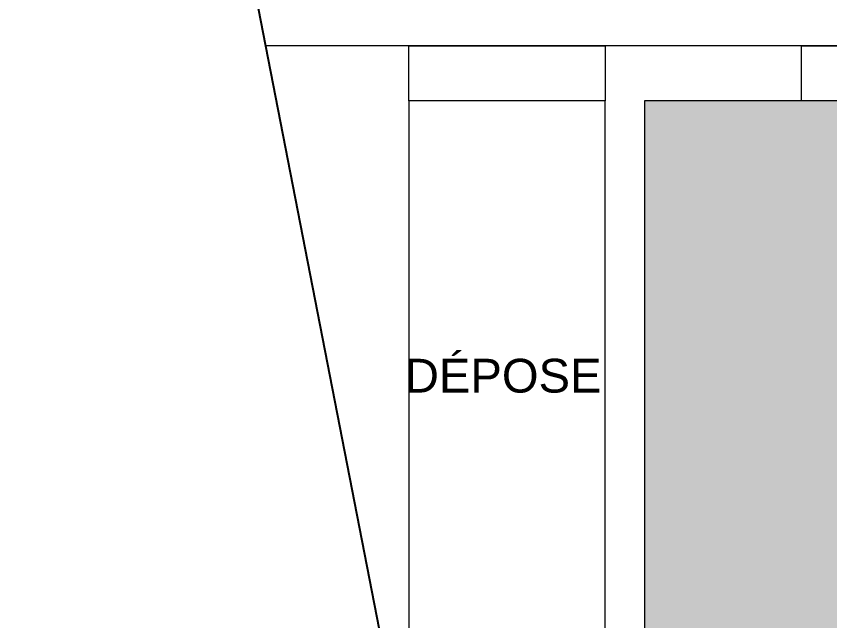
# Model space of a CAD drawing. Header units: metres. Extents: x 0 to 46.1, y -33.1 to 1.9.
# Drawn here: x 0 to 10.36, y -23.62 to -15.93 of the extents above; entities that cross this region are included whole.
import ezdxf
from ezdxf.enums import TextEntityAlignment as Align

# ---------------------------------------------------------------- set-up
doc = ezdxf.new("R2010")
doc.units = ezdxf.units.M
doc.header["$LTSCALE"] = 0.02
for name, color, linetype, lineweight, true_color in [('CONTEXT', 7, 'Continuous', 13, 0x787878), ('SEEN', 7, 'Continuous', 20, 0x000000), ('SITE', 7, 'Continuous', 25, 0x000000), ('TEXT', 7, 'Continuous', 13, 0x000000)]:
    doc.layers.add(name, color=color, linetype=linetype, lineweight=lineweight, true_color=true_color)
doc.layers.add('FILL_restaurant', color=7, linetype='Continuous', true_color=0xf5ded7)
doc.styles.add('JV', font='arial.ttf')

msp = doc.modelspace()

# ---------------------------------------------------------------- hatches: boundary and pattern name
at = {"layer": 'FILL_restaurant'}
msp.add_hatch(color=256, dxfattribs=at).paths.add_polyline_path([(22, -24), (22, -17), (8, -17), (8, -24), (22, -24)])

# ---------------------------------------------------------------- linework, layer by layer
at = {"layer": 'CONTEXT'}
for points in [[(26.8, -16.3), (3.174, -16.3), (2.824, -14.5), (26.8, -14.5), (26.8, -16.3)], [(5, -16.3), (7.5, -16.3), (7.5, -17), (5, -17), (5, -16.3)], [(10, -16.3), (11.4, -16.3), (11.4, -17), (10, -17), (10, -16.3)]]:
    msp.add_lwpolyline(points, close=True, dxfattribs=at)
at = {"layer": 'SEEN'}
for points in [[(7.5, -25), (7.5, -17), (5, -17), (5, -25), (7.5, -25)], [(22, -24), (22, -17), (8, -17), (8, -24), (22, -24)]]:
    msp.add_lwpolyline(points, close=True, dxfattribs=at)
at = {"layer": 'SITE'}
msp.add_lwpolyline([(0, 0), (6.097, -31.313), (45.36, -23.668), (40.751, 0), (0, 0)], close=True, dxfattribs=at)

# ---------------------------------------------------------------- texts
at = {"layer": 'TEXT', "style": 'JV'}
msp.add_text('DÉPOSE', height=0.43, dxfattribs=at).set_placement((6.2, -20.5), align=Align.MIDDLE_CENTER)

doc.saveas('drawing.dxf')
